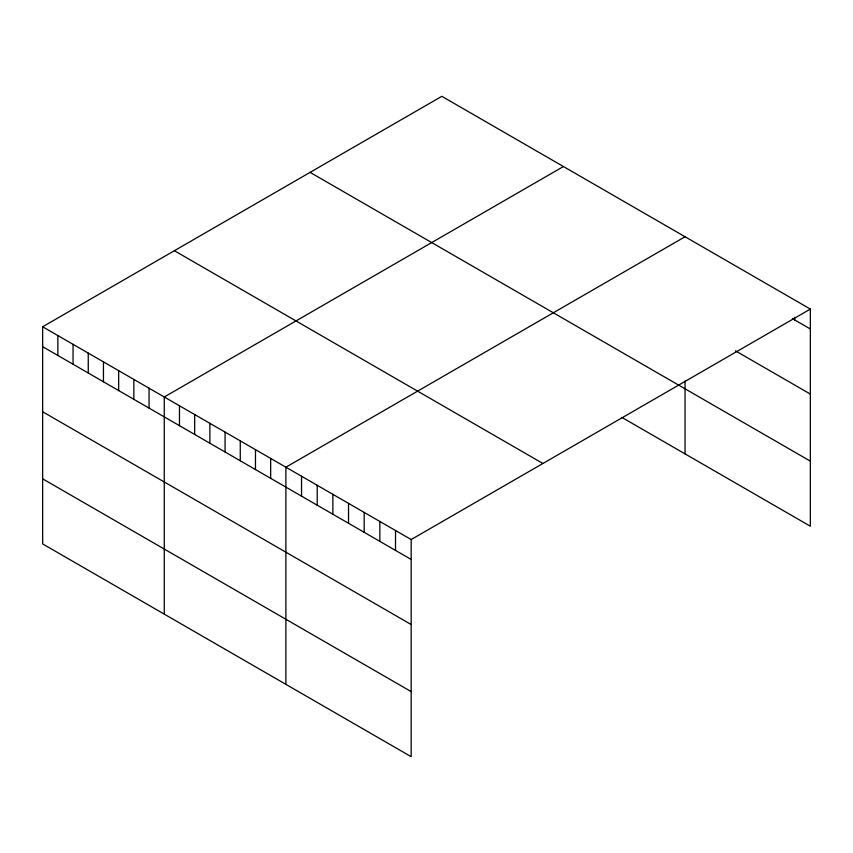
<?xml version="1.0" encoding="UTF-8"?>
<svg xmlns="http://www.w3.org/2000/svg" width="853" height="853" viewBox="0 0 853 853"><rect width="100%" height="100%" fill="white"/><g stroke="black" fill="none" stroke-linecap="round" stroke-linejoin="round"><path stroke-width="1.28" d="M810.35 309.085L411.178 539.544L411.178 756.686L42.65 543.915L42.65 326.774L441.822 96.314L810.35 309.085L810.35 526.226L622.072 417.522M563.438 166.527L164.266 396.986L164.266 614.128M685.055 236.739L285.883 467.199L285.883 684.341M792.448 318.659L810.35 328.991M735.393 350.807L810.35 394.075M310.097 172.37L810.35 461.142M174.375 250.718L542.903 463.488M42.65 326.774L411.178 539.544M42.65 346.681L411.178 559.451M42.65 411.764L411.178 624.535M42.65 478.832L411.178 691.602M794.687 317.295L794.687 319.95M685.055 381.056L685.055 453.881M395.515 530.502L395.515 550.409M379.852 521.46L379.852 541.367M364.188 512.418L364.188 532.325M348.525 503.377L348.525 523.273M332.862 494.324L332.862 514.231M317.209 485.282L317.209 505.189M301.546 476.241L301.546 496.147M270.678 458.424L270.678 478.33M255.473 449.648L255.473 469.555M240.269 440.873L240.269 460.78M225.075 432.098L225.075 452.005M209.87 423.323L209.87 443.219M194.665 414.537L194.665 434.444M179.471 405.761L179.471 425.668M149.062 388.211L149.062 408.118M133.857 379.436L133.857 399.343M118.663 370.66L118.663 390.567M103.458 361.885L103.458 381.792M88.254 353.099L88.254 373.006M73.049 344.324L73.049 364.231M57.855 335.549L57.855 355.456"/></g></svg>
